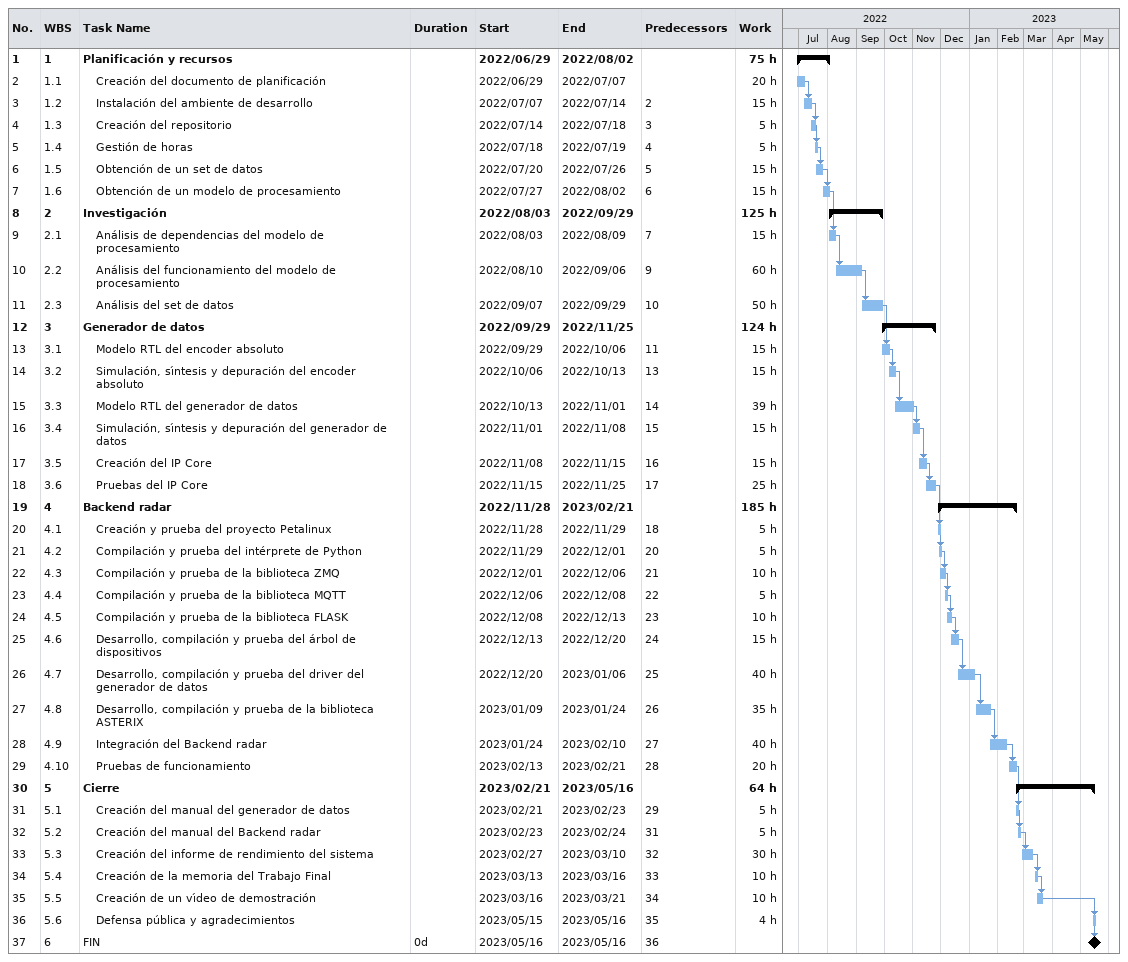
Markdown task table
| ID | WBS | Task | Duration | Start | Finish | Predecessors | Work (h) |
|---|---|---|---|---|---|---|---|
| 1 | 1 | **Planificación y recursos** |  | 2022-06-29 | 2022-08-02 |  | 75 |
| 2 | 1.1 | Creación del documento de planificación |  | 2022-06-29 | 2022-07-07 |  | 20 |
| 3 | 1.2 | Instalación del ambiente de desarrollo |  | 2022-07-07 | 2022-07-14 | 2 | 15 |
| 4 | 1.3 | Creación del repositorio |  | 2022-07-14 | 2022-07-18 | 3 | 5 |
| 5 | 1.4 | Gestión de horas |  | 2022-07-18 | 2022-07-19 | 4 | 5 |
| 6 | 1.5 | Obtención de un set de datos |  | 2022-07-20 | 2022-07-26 | 5 | 15 |
| 7 | 1.6 | Obtención de un modelo de procesamiento |  | 2022-07-27 | 2022-08-02 | 6 | 15 |
| 8 | 2 | **Investigación** |  | 2022-08-03 | 2022-09-29 |  | 125 |
| 9 | 2.1 | Análisis de dependencias del modelo de procesamiento |  | 2022-08-03 | 2022-08-09 | 7 | 15 |
| 10 | 2.2 | Análisis del funcionamiento del modelo de procesamiento |  | 2022-08-10 | 2022-09-06 | 9 | 60 |
| 11 | 2.3 | Análisis del set de datos |  | 2022-09-07 | 2022-09-29 | 10 | 50 |
| 12 | 3 | **Generador de datos** |  | 2022-09-29 | 2022-11-25 |  | 124 |
| 13 | 3.1 | Modelo RTL del encoder absoluto |  | 2022-09-29 | 2022-10-06 | 11 | 15 |
| 14 | 3.2 | Simulación, sı́ntesis y depuración del encoder absoluto |  | 2022-10-06 | 2022-10-13 | 13 | 15 |
| 15 | 3.3 | Modelo RTL del generador de datos |  | 2022-10-13 | 2022-11-01 | 14 | 39 |
| 16 | 3.4 | Simulación, sı́ntesis y depuración del generador de datos |  | 2022-11-01 | 2022-11-08 | 15 | 15 |
| 17 | 3.5 | Creación del IP Core |  | 2022-11-08 | 2022-11-15 | 16 | 15 |
| 18 | 3.6 | Pruebas del IP Core |  | 2022-11-15 | 2022-11-25 | 17 | 25 |
| 19 | 4 | **Backend radar** |  | 2022-11-28 | 2023-02-21 |  | 185 |
| 20 | 4.1 | Creación y prueba del proyecto Petalinux |  | 2022-11-28 | 2022-11-29 | 18 | 5 |
| 21 | 4.2 | Compilación y prueba del intérprete de Python |  | 2022-11-29 | 2022-12-01 | 20 | 5 |
| 22 | 4.3 | Compilación y prueba de la biblioteca ZMQ |  | 2022-12-01 | 2022-12-06 | 21 | 10 |
| 23 | 4.4 | Compilación y prueba de la biblioteca MQTT |  | 2022-12-06 | 2022-12-08 | 22 | 5 |
| 24 | 4.5 | Compilación y prueba de la biblioteca FLASK |  | 2022-12-08 | 2022-12-13 | 23 | 10 |
| 25 | 4.6 | Desarrollo, compilación y prueba del árbol de dispositivos |  | 2022-12-13 | 2022-12-20 | 24 | 15 |
| 26 | 4.7 | Desarrollo, compilación y prueba del driver del generador de datos |  | 2022-12-20 | 2023-01-06 | 25 | 40 |
| 27 | 4.8 | Desarrollo, compilación y prueba de la biblioteca ASTERIX |  | 2023-01-09 | 2023-01-24 | 26 | 35 |
| 28 | 4.9 | Integración del Backend radar |  | 2023-01-24 | 2023-02-10 | 27 | 40 |
| 29 | 4.10 | Pruebas de funcionamiento |  | 2023-02-13 | 2023-02-21 | 28 | 20 |
| 30 | 5 | **Cierre** |  | 2023-02-21 | 2023-05-16 |  | 64 |
| 31 | 5.1 | Creación del manual del generador de datos |  | 2023-02-21 | 2023-02-23 | 29 | 5 |
| 32 | 5.2 | Creación del manual del Backend radar |  | 2023-02-23 | 2023-02-24 | 31 | 5 |
| 33 | 5.3 | Creación del informe de rendimiento del sistema |  | 2023-02-27 | 2023-03-10 | 32 | 30 |
| 34 | 5.4 | Creación de la memoria del Trabajo Final |  | 2023-03-13 | 2023-03-16 | 33 | 10 |
| 35 | 5.5 | Creación de un vı́deo de demostración |  | 2023-03-16 | 2023-03-21 | 34 | 10 |
| 36 | 5.6 | Defensa pública y agradecimientos |  | 2023-05-15 | 2023-05-16 | 35 | 4 |
| 37 | 6 | FIN | 0d | 2023-05-16 | 2023-05-16 | 36 |  |
